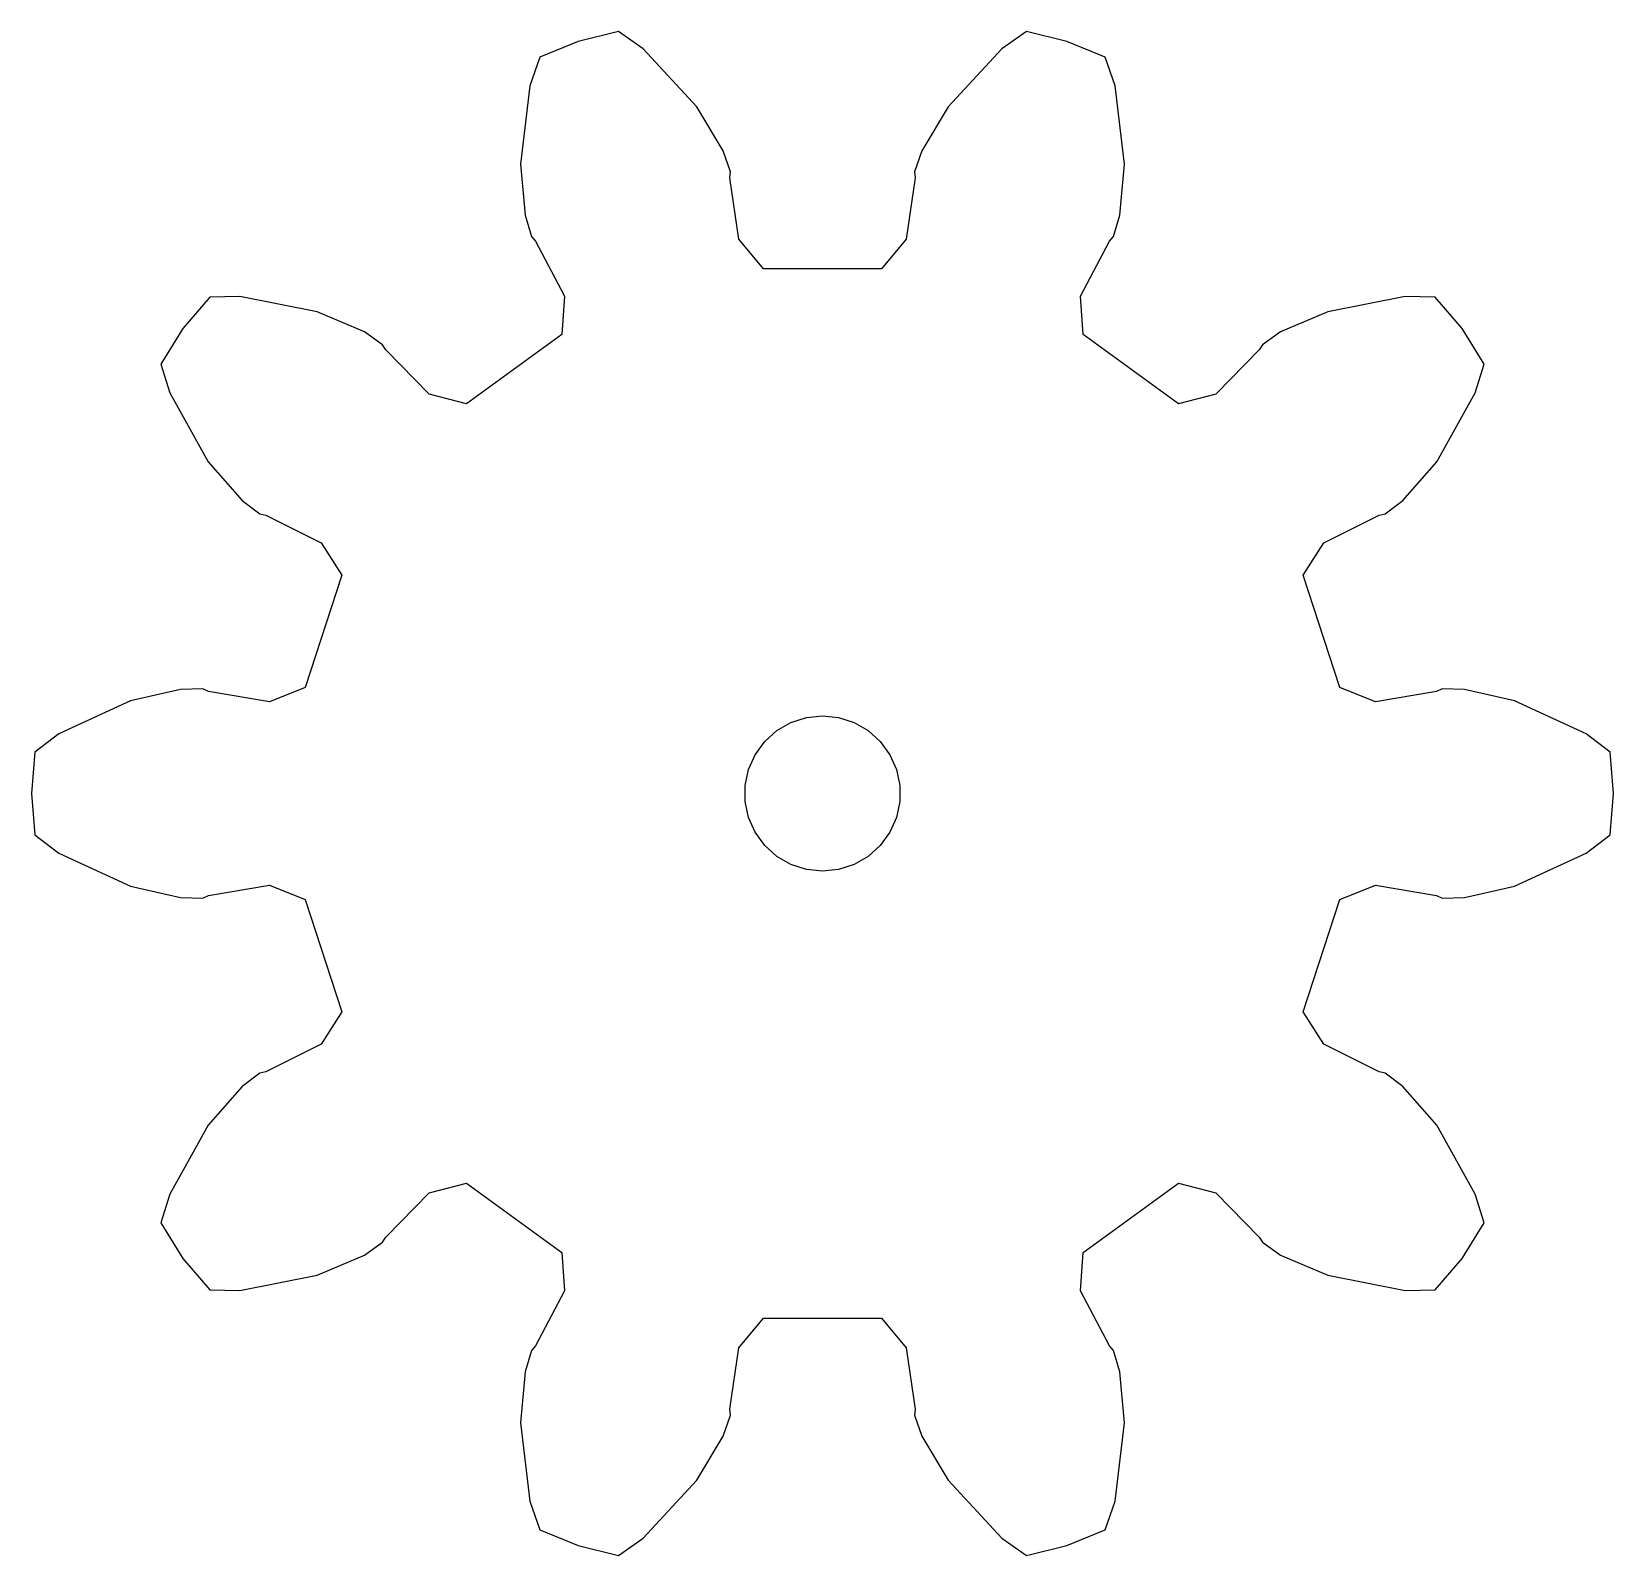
# Model space of a CAD drawing. Header units: metres. Extents: x -15.3 to 15.3, y -14.7 to 14.7.
import ezdxf

# ---------------------------------------------------------------- set-up
doc = ezdxf.new("R2010")
doc.units = ezdxf.units.M

msp = doc.modelspace()

# ---------------------------------------------------------------- linework, layer by layer
for p, q in [((-3.941, 14.719), (-4.721, 14.531)), ((-3.465, 14.384), (-3.941, 14.719)), ((3.941, 14.719), (3.465, 14.384)), ((4.721, 14.531), (3.941, 14.719)), ((-4.721, 14.531), (-5.463, 14.224)), ((-2.428, 13.267), (-3.465, 14.384)), ((3.465, 14.384), (2.428, 13.267)), ((5.463, 14.224), (4.721, 14.531)), ((-5.463, 14.224), (-5.652, 13.673)), ((5.652, 13.673), (5.463, 14.224)), ((-5.652, 13.673), (-5.834, 12.161)), ((5.834, 12.161), (5.652, 13.673)), ((-1.918, 12.415), (-2.428, 13.267)), ((2.428, 13.267), (1.918, 12.415)), ((-1.779, 12.009), (-1.918, 12.415)), ((1.918, 12.415), (1.779, 12.009)), ((-5.834, 12.161), (-5.746, 11.171)), ((-1.79, 11.892), (-1.779, 12.009)), ((1.779, 12.009), (1.79, 11.892)), ((5.746, 11.171), (5.834, 12.161)), ((-1.615, 10.706), (-1.79, 11.892)), ((1.79, 11.892), (1.615, 10.706)), ((-5.746, 11.171), (-5.619, 10.761)), ((5.619, 10.761), (5.746, 11.171)), ((-5.619, 10.761), (-5.542, 10.673)), ((-1.139, 10.136), (-1.615, 10.706)), ((1.615, 10.706), (1.139, 10.136)), ((5.542, 10.673), (5.619, 10.761)), ((-5.542, 10.673), (-4.986, 9.61)), ((4.986, 9.61), (5.542, 10.673)), ((1.139, 10.136), (-1.139, 10.136)), ((-11.839, 9.591), (-12.361, 8.981)), ((-11.258, 9.6), (-11.839, 9.591)), ((-9.762, 9.306), (-11.258, 9.6)), ((-4.986, 9.61), (-5.037, 8.869)), ((5.037, 8.869), (4.986, 9.61)), ((11.258, 9.6), (9.762, 9.306)), ((11.839, 9.591), (11.258, 9.6)), ((12.361, 8.981), (11.839, 9.591)), ((-8.849, 8.916), (-9.762, 9.306)), ((9.762, 9.306), (8.849, 8.916)), ((-12.361, 8.981), (-12.78, 8.296)), ((-8.498, 8.67), (-8.849, 8.916)), ((-5.037, 8.869), (-6.879, 7.531)), ((6.879, 7.531), (5.037, 8.869)), ((8.849, 8.916), (8.498, 8.67)), ((12.78, 8.296), (12.361, 8.981)), ((-8.438, 8.569), (-8.498, 8.67)), ((-7.599, 7.712), (-8.438, 8.569)), ((8.438, 8.569), (7.599, 7.712)), ((8.498, 8.67), (8.438, 8.569)), ((-12.78, 8.296), (-12.609, 7.74)), ((12.609, 7.74), (12.78, 8.296)), ((-12.609, 7.74), (-11.868, 6.409)), ((-6.879, 7.531), (-7.599, 7.712)), ((7.599, 7.712), (6.879, 7.531)), ((11.868, 6.409), (12.609, 7.74)), ((-11.868, 6.409), (-11.214, 5.66)), ((11.214, 5.66), (11.868, 6.409)), ((-11.214, 5.66), (-10.872, 5.403)), ((10.872, 5.403), (11.214, 5.66)), ((-10.872, 5.403), (-10.757, 5.377)), ((-10.757, 5.377), (-9.683, 4.844)), ((9.683, 4.844), (10.757, 5.377)), ((10.757, 5.377), (10.872, 5.403)), ((-9.683, 4.844), (-9.288, 4.215)), ((9.288, 4.215), (9.683, 4.844)), ((-9.288, 4.215), (-9.992, 2.049)), ((9.992, 2.049), (9.288, 4.215)), ((-12.4, 2.012), (-13.368, 1.791)), ((-11.971, 2.019), (-12.4, 2.012)), ((-11.863, 1.973), (-11.971, 2.019)), ((-10.681, 1.773), (-11.863, 1.973)), ((-9.992, 2.049), (-10.681, 1.773)), ((10.681, 1.773), (9.992, 2.049)), ((11.863, 1.973), (10.681, 1.773)), ((11.971, 2.019), (11.863, 1.973)), ((12.4, 2.012), (11.971, 2.019)), ((13.368, 1.791), (12.4, 2.012)), ((-13.368, 1.791), (-14.751, 1.15)), ((14.751, 1.15), (13.368, 1.791)), ((-0.882, 1.214), (-0.61, 1.37)), ((-0.61, 1.37), (-0.312, 1.467)), ((-0.312, 1.467), (0, 1.5)), ((0, 1.5), (0.312, 1.467)), ((0.312, 1.467), (0.61, 1.37)), ((0.61, 1.37), (0.882, 1.214)), ((-14.751, 1.15), (-15.216, 0.801)), ((-1.299, 0.75), (-1.115, 1.004)), ((-1.115, 1.004), (-0.882, 1.214)), ((0.882, 1.214), (1.115, 1.004)), ((1.115, 1.004), (1.299, 0.75)), ((15.216, 0.801), (14.751, 1.15)), ((-15.216, 0.801), (-15.279, 0)), ((-1.427, 0.464), (-1.299, 0.75)), ((1.299, 0.75), (1.427, 0.464)), ((15.279, 0), (15.216, 0.801)), ((-1.492, 0.157), (-1.427, 0.464)), ((1.427, 0.464), (1.492, 0.157)), ((-15.279, 0), (-15.216, -0.801)), ((-1.492, -0.157), (-1.492, 0.157)), ((1.492, 0.157), (1.492, -0.157)), ((15.216, -0.801), (15.279, 0)), ((-1.427, -0.464), (-1.492, -0.157)), ((1.492, -0.157), (1.427, -0.464)), ((-1.299, -0.75), (-1.427, -0.464)), ((1.427, -0.464), (1.299, -0.75)), ((-15.216, -0.801), (-14.751, -1.15)), ((-1.115, -1.004), (-1.299, -0.75)), ((1.299, -0.75), (1.115, -1.004)), ((14.751, -1.15), (15.216, -0.801)), ((-14.751, -1.15), (-13.368, -1.791)), ((-0.882, -1.214), (-1.115, -1.004)), ((-0.61, -1.37), (-0.882, -1.214)), ((0.882, -1.214), (0.61, -1.37)), ((1.115, -1.004), (0.882, -1.214)), ((13.368, -1.791), (14.751, -1.15)), ((-0.312, -1.467), (-0.61, -1.37)), ((0, -1.5), (-0.312, -1.467)), ((0.312, -1.467), (0, -1.5)), ((0.61, -1.37), (0.312, -1.467)), ((-13.368, -1.791), (-12.4, -2.012)), ((-11.863, -1.973), (-10.681, -1.773)), ((-10.681, -1.773), (-9.992, -2.049)), ((9.992, -2.049), (10.681, -1.773)), ((10.681, -1.773), (11.863, -1.973)), ((12.4, -2.012), (13.368, -1.791)), ((-12.4, -2.012), (-11.971, -2.019)), ((-11.971, -2.019), (-11.863, -1.973)), ((-9.992, -2.049), (-9.288, -4.215)), ((9.288, -4.215), (9.992, -2.049)), ((11.863, -1.973), (11.971, -2.019)), ((11.971, -2.019), (12.4, -2.012)), ((-9.288, -4.215), (-9.683, -4.844)), ((9.683, -4.844), (9.288, -4.215)), ((-9.683, -4.844), (-10.757, -5.377)), ((10.757, -5.377), (9.683, -4.844)), ((-10.872, -5.403), (-11.214, -5.66)), ((-10.757, -5.377), (-10.872, -5.403)), ((10.872, -5.403), (10.757, -5.377)), ((11.214, -5.66), (10.872, -5.403)), ((-11.214, -5.66), (-11.868, -6.409)), ((11.868, -6.409), (11.214, -5.66)), ((-11.868, -6.409), (-12.609, -7.74)), ((12.609, -7.74), (11.868, -6.409)), ((-7.599, -7.712), (-6.879, -7.531)), ((-6.879, -7.531), (-5.037, -8.869)), ((5.037, -8.869), (6.879, -7.531)), ((6.879, -7.531), (7.599, -7.712)), ((-12.609, -7.74), (-12.78, -8.296)), ((-8.438, -8.569), (-7.599, -7.712)), ((7.599, -7.712), (8.438, -8.569)), ((12.78, -8.296), (12.609, -7.74)), ((-12.78, -8.296), (-12.361, -8.981)), ((12.361, -8.981), (12.78, -8.296)), ((-8.849, -8.916), (-8.498, -8.67)), ((-8.498, -8.67), (-8.438, -8.569)), ((8.438, -8.569), (8.498, -8.67)), ((8.498, -8.67), (8.849, -8.916)), ((-12.361, -8.981), (-11.839, -9.591)), ((-9.762, -9.306), (-8.849, -8.916)), ((-5.037, -8.869), (-4.986, -9.61)), ((4.986, -9.61), (5.037, -8.869)), ((8.849, -8.916), (9.762, -9.306)), ((11.839, -9.591), (12.361, -8.981)), ((-11.258, -9.6), (-9.762, -9.306)), ((9.762, -9.306), (11.258, -9.6)), ((-11.839, -9.591), (-11.258, -9.6)), ((-4.986, -9.61), (-5.542, -10.673)), ((5.542, -10.673), (4.986, -9.61)), ((11.258, -9.6), (11.839, -9.591)), ((-1.615, -10.706), (-1.139, -10.136)), ((-1.139, -10.136), (1.139, -10.136)), ((1.139, -10.136), (1.615, -10.706)), ((-5.542, -10.673), (-5.619, -10.761)), ((5.619, -10.761), (5.542, -10.673)), ((-5.619, -10.761), (-5.746, -11.171)), ((-1.79, -11.892), (-1.615, -10.706)), ((1.615, -10.706), (1.79, -11.892)), ((5.746, -11.171), (5.619, -10.761)), ((-5.746, -11.171), (-5.834, -12.161)), ((5.834, -12.161), (5.746, -11.171)), ((-1.779, -12.009), (-1.79, -11.892)), ((1.79, -11.892), (1.779, -12.009)), ((-5.834, -12.161), (-5.652, -13.673)), ((-1.918, -12.415), (-1.779, -12.009)), ((1.779, -12.009), (1.918, -12.415)), ((5.652, -13.673), (5.834, -12.161)), ((-2.428, -13.267), (-1.918, -12.415)), ((1.918, -12.415), (2.428, -13.267)), ((-3.465, -14.384), (-2.428, -13.267)), ((2.428, -13.267), (3.465, -14.384)), ((-5.652, -13.673), (-5.463, -14.224)), ((5.463, -14.224), (5.652, -13.673)), ((-5.463, -14.224), (-4.721, -14.531)), ((4.721, -14.531), (5.463, -14.224)), ((-4.721, -14.531), (-3.941, -14.719)), ((-3.941, -14.719), (-3.465, -14.384)), ((3.465, -14.384), (3.941, -14.719)), ((3.941, -14.719), (4.721, -14.531))]:
    msp.add_line(p, q)

doc.saveas('drawing.dxf')
